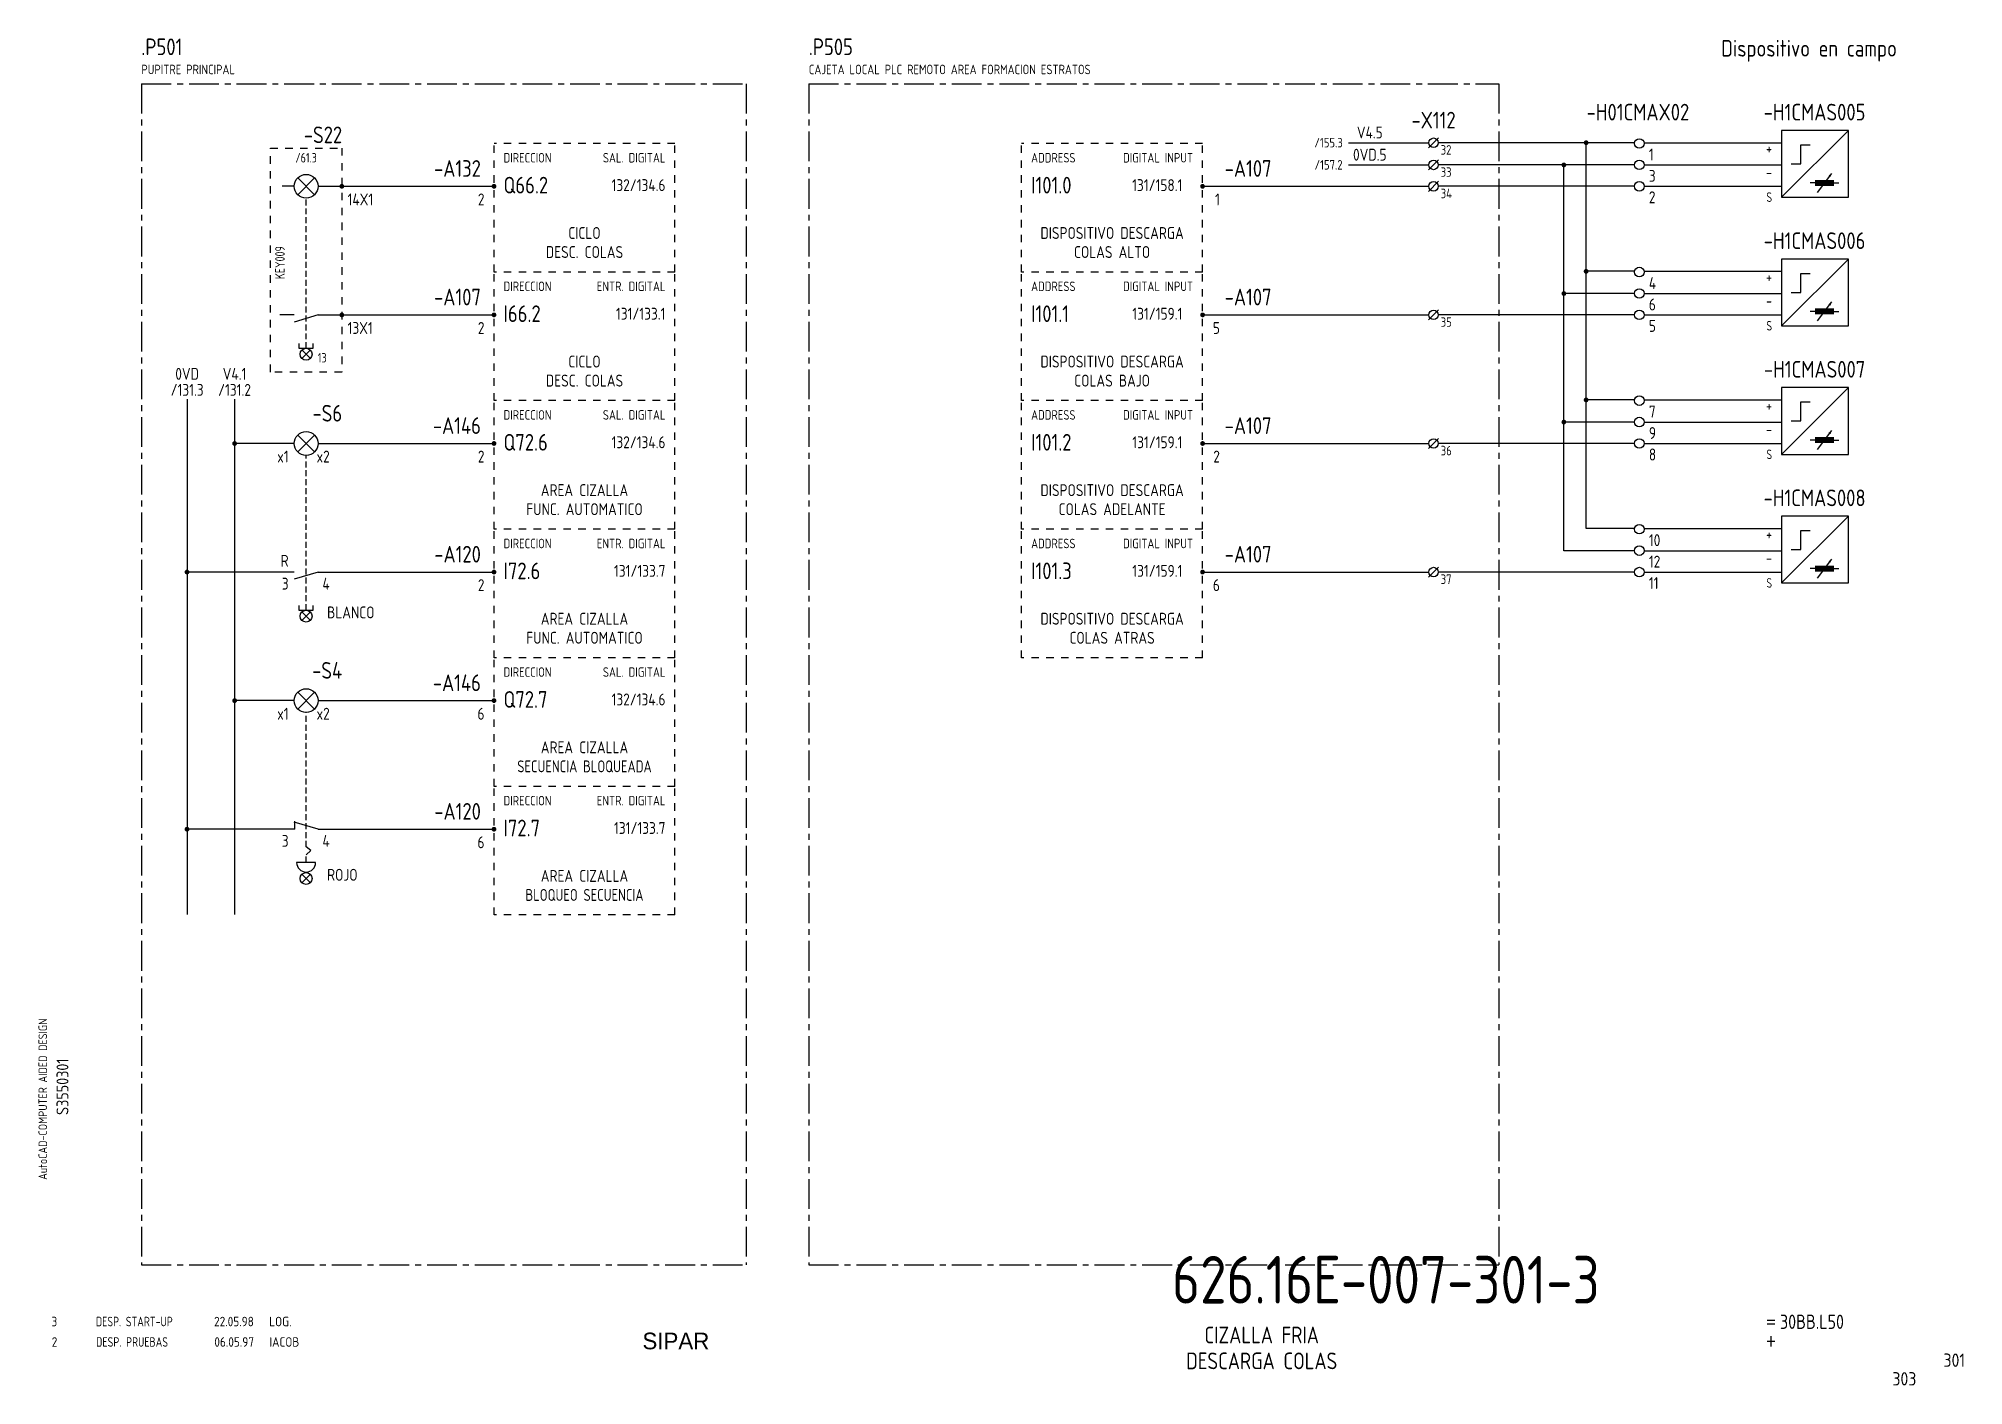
# Model space of a CAD drawing. Extents: x 10 to 414, y 6 to 288.
import ezdxf
from ezdxf.enums import TextEntityAlignment as Align

# ---------------------------------------------------------------- set-up
doc = ezdxf.new("R2010")
doc.units = 0
doc.header["$LTSCALE"] = 5
doc.header["$MEASUREMENT"] = 0
for name, pattern in [('CENTER', [2, 1.25, -0.25, 0.25, -0.25]), ('HIDDEN', [0.375, 0.25, -0.125]), ('HIDDEN1', [0.625, 0.3125, -0.3125])]:
    doc.linetypes.add(name, pattern=pattern)
doc.layers.get('0').update_dxf_attribs({"linetype": 'CONTINUOUS'})
doc.layers.add('3', color=3, linetype='CONTINUOUS')
doc.layers.add('CART', color=7, linetype='CONTINUOUS')
doc.styles.add('DIN', font='DIN.shx', dxfattribs={"width": 0.85})
doc.styles.add('N', font='ROMANS', dxfattribs={"width": 0.85, "height": 3})
doc.styles.add('SIMPLEX', font='SIMPLEX', dxfattribs={"width": 0.85})
doc.styles.add('X', font='UNIV.SHX', dxfattribs={"height": 3.5})

# ---------------------------------------------------------------- blocks, each defined once
blk = doc.blocks.new('B5-3')
at = {"linetype": 'Continuous', "const_width": 0.5}
blk.add_lwpolyline([(-0.25, 0, 1), (0.25, 0, 1)], format="xyb", close=True, dxfattribs=at)
blk = doc.blocks.new('NORMALE')
at = {"linetype": 'Continuous'}
blk.add_line((-1.06, -1.06), (1.06, 1.06), dxfattribs=at)
at = {"color": 7}
blk.add_circle((0, 0), 1, dxfattribs=at)
at = {"color": 7, "style": 'SIMPLEX', "flags": 9}
for tag, p in [('QUADRO', (-7.5, 4)), ('SEZIONE', (-7.5, 2.5)), ('NUMO', (-7.5, 1)), ('NUMM', (-7.5, -0.5)), ('NOTEM', (-7.5, -2)), ('NOTEV', (-7.5, -3.5)), ('UTENZA', (-7.5, -5)), ('RIP', (-7.5, -6.5)), ('RAGGIO', (-7.5, -8))]:
    blk.add_attdef(tag, p, '', height=1, dxfattribs=at)
at = {"color": 3, "style": 'SIMPLEX', "flags": 8}
for tag, p in [('NUMI', (1.5, 0.5)), ('MORSETTIERA', (1.5, -2.5))]:
    blk.add_attdef(tag, p, '', height=2, dxfattribs=at)
blk = doc.blocks.new('REV2')
at = {"color": 3, "style": 'DIN'}
for s, width, p in [('2', 0.9, (12.45, 13.79)), ('DESP. PRUEBAS', 0.8, (21.76, 13.79)), ('06.05.97', 0.9, (46.59, 13.79)), ('IACOB', 0.9, (58.16, 13.79))]:
    blk.add_text(s, height=2, dxfattribs=dict(at, width=width)).set_placement(p)
blk = doc.blocks.new('DESP')
at = {"color": 3, "style": 'DIN'}
for s, width, p in [('3', 0.9, (7.45, 13.02)), ('DESP. START-UP', 0.8, (16.76, 13.02)), ('22.05.98', 0.9, (41.59, 13.02)), ('LOG.', 0.9, (53.16, 13.02))]:
    blk.add_text(s, height=2, dxfattribs=dict(at, width=width)).set_placement(p)

msp = doc.modelspace()

# ---------------------------------------------------------------- linework, layer by layer
at = {"color": 3, "linetype": 'CENTER'}
for p, q in [((31.27, 279), (158.24, 279)), ((31.27, 279), (31.27, 31)), ((158.24, 279), (158.24, 31)), ((171.42, 279), (171.42, 31)), ((171.42, 279), (316.27, 279)), ((316.27, 279), (316.27, 31)), ((31.27, 31), (158.24, 31)), ((171.42, 31), (316.27, 31))]:
    msp.add_line(p, q, dxfattribs=at)
for p, q in [((375.68, 255.18), (389.68, 269.18)), ((375.68, 269.18), (375.68, 255.18)), ((389.68, 269.18), (375.68, 269.18)), ((389.68, 255.18), (389.68, 269.18)), ((379.68, 262.18), (379.68, 266.18)), ((379.68, 266.18), (381.68, 266.18)), ((377.68, 262.18), (379.68, 262.18)), ((383.18, 256.18), (386.18, 260.18)), ((63.36, 257.46), (60.86, 257.46)), ((68.36, 257.46), (73.36, 257.46)), ((73.36, 257.46), (105.31, 257.46)), ((375.68, 255.18), (389.68, 255.18)), ((382.68, 258.18), (381.68, 258.18)), ((386.68, 258.18), (387.68, 258.18)), ((375.68, 228.18), (389.68, 242.18)), ((375.68, 242.18), (375.68, 228.18)), ((389.68, 242.18), (375.68, 242.18)), ((379.68, 235.18), (379.68, 239.18)), ((379.68, 239.18), (381.68, 239.18)), ((389.68, 228.18), (389.68, 242.18)), ((377.68, 235.18), (379.68, 235.18)), ((63.36, 230.46), (60.36, 230.46)), ((68.36, 230.46), (63.36, 228.96)), ((68.36, 230.46), (73.36, 230.46)), ((73.36, 230.46), (105.31, 230.46)), ((382.68, 231.18), (381.68, 231.18)), ((383.18, 229.18), (386.18, 233.18)), ((386.68, 231.18), (387.68, 231.18)), ((375.68, 228.18), (389.68, 228.18)), ((64.36, 224.46), (64.36, 223.46)), ((64.36, 223.46), (67.36, 223.46)), ((67.36, 223.46), (67.36, 224.46)), ((375.68, 215.18), (375.68, 201.18)), ((375.68, 201.18), (389.68, 215.18)), ((389.68, 215.18), (375.68, 215.18)), ((389.68, 201.18), (389.68, 215.18)), ((379.68, 208.18), (379.68, 212.18)), ((379.68, 212.18), (381.68, 212.18)), ((377.68, 208.18), (379.68, 208.18)), ((383.18, 202.18), (386.18, 206.18)), ((63.36, 203.46), (50.85, 203.46)), ((68.36, 203.46), (73.36, 203.46)), ((73.36, 203.46), (105.31, 203.46)), ((382.68, 204.18), (381.68, 204.18)), ((386.68, 204.18), (387.68, 204.18)), ((375.68, 201.18), (389.68, 201.18)), ((375.68, 174.18), (389.68, 188.18)), ((375.68, 188.18), (375.68, 174.18)), ((389.68, 188.18), (375.68, 188.18)), ((389.68, 174.18), (389.68, 188.18)), ((379.68, 181.18), (379.68, 185.18)), ((379.68, 185.18), (381.68, 185.18)), ((377.68, 181.18), (379.68, 181.18)), ((383.18, 175.18), (386.18, 179.18)), ((63.36, 176.46), (40.85, 176.46)), ((68.36, 176.46), (63.36, 174.96)), ((68.36, 176.46), (73.36, 176.46)), ((73.36, 176.46), (105.31, 176.46)), ((375.68, 174.18), (389.68, 174.18)), ((382.68, 177.18), (381.68, 177.18)), ((386.68, 177.18), (387.68, 177.18)), ((64.36, 169.46), (64.36, 168.46)), ((64.36, 168.46), (67.36, 168.46)), ((67.36, 168.46), (67.36, 169.46)), ((63.36, 149.46), (50.85, 149.46)), ((68.36, 149.46), (73.36, 149.46)), ((73.36, 149.46), (105.31, 149.46)), ((63.46, 122.46), (40.85, 122.46)), ((62.73, 122.46), (60.36, 122.46)), ((68.36, 122.47), (63.36, 123.97)), ((68.36, 122.46), (73.36, 122.46)), ((68.36, 122.46), (73.36, 122.46)), ((73.36, 122.46), (105.31, 122.46)), ((66.86, 117.96), (65.86, 118.74)), ((65.86, 117.05), (66.86, 117.96))]:
    msp.add_line(p, q)
at = {"linetype": 'HIDDEN1'}
for p, q in [((58.36, 218.46), (58.36, 265.46)), ((58.36, 265.46), (73.36, 265.46)), ((73.36, 265.46), (73.36, 218.46)), ((143.31, 266.46), (105.31, 266.46)), ((105.31, 239.46), (105.31, 266.46)), ((143.31, 239.46), (143.31, 266.46)), ((254.09, 266.46), (216.09, 266.46)), ((216.09, 239.46), (216.09, 266.46)), ((254.09, 239.46), (254.09, 266.46)), ((105.31, 212.46), (105.31, 239.46)), ((143.31, 239.46), (105.31, 239.46)), ((143.31, 212.46), (143.31, 239.46)), ((254.09, 239.46), (216.09, 239.46)), ((254.09, 239.46), (216.09, 239.46)), ((216.09, 212.46), (216.09, 239.46)), ((254.09, 212.46), (254.09, 239.46)), ((73.36, 218.46), (58.36, 218.46)), ((143.31, 212.46), (105.31, 212.46)), ((143.31, 212.46), (105.31, 212.46)), ((105.31, 185.46), (105.31, 212.46)), ((143.31, 185.46), (143.31, 212.46)), ((254.09, 212.46), (216.09, 212.46)), ((254.09, 212.46), (216.09, 212.46)), ((216.09, 185.46), (216.09, 212.46)), ((254.09, 185.46), (254.09, 212.46)), ((105.31, 158.46), (105.31, 185.46)), ((143.31, 185.46), (105.31, 185.46)), ((143.31, 185.46), (105.31, 185.46)), ((143.31, 158.46), (143.31, 185.46)), ((254.09, 185.46), (216.09, 185.46)), ((254.09, 185.46), (216.09, 185.46)), ((216.09, 158.46), (216.09, 185.46)), ((254.09, 158.46), (254.09, 185.46)), ((143.31, 158.46), (105.31, 158.46)), ((105.31, 131.46), (105.31, 158.46)), ((143.31, 131.46), (143.31, 158.46)), ((254.09, 158.46), (216.09, 158.46)), ((143.31, 131.46), (105.31, 131.46)), ((143.31, 131.46), (105.31, 131.46)), ((105.31, 104.46), (105.31, 131.46)), ((143.31, 104.46), (143.31, 131.46)), ((143.31, 104.46), (105.31, 104.46))]:
    msp.add_line(p, q, dxfattribs=at)
at = {"linetype": 'Continuous'}
for p, q in [((284.7, 266.61), (301.59, 266.61)), ((344.8, 266.61), (303.59, 266.61)), ((334.62, 185.61), (334.62, 266.61)), ((346.8, 266.61), (375.68, 266.61)), ((67.63, 255.69), (64.1, 259.23)), ((64.1, 255.69), (67.63, 259.23)), ((284.7, 261.95), (301.59, 261.95)), ((344.8, 261.95), (303.59, 261.95)), ((329.95, 180.95), (329.95, 261.95)), ((346.8, 261.95), (375.68, 261.95)), ((254.09, 257.46), (301.59, 257.46)), ((344.8, 257.46), (303.59, 257.46)), ((346.8, 257.46), (375.68, 257.46)), ((344.8, 239.61), (334.62, 239.61)), ((346.8, 239.61), (375.68, 239.61)), ((344.8, 234.95), (329.95, 234.95)), ((346.8, 234.95), (375.68, 234.95)), ((254.09, 230.46), (301.59, 230.46)), ((344.8, 230.46), (303.59, 230.46)), ((346.8, 230.46), (375.68, 230.46)), ((64.98, 221.32), (66.75, 223.09)), ((66.75, 221.32), (64.98, 223.09)), ((40.85, 212.79), (40.85, 104.52)), ((50.85, 212.79), (50.85, 104.52)), ((344.8, 212.61), (334.62, 212.61)), ((346.8, 212.61), (375.68, 212.61)), ((344.8, 207.95), (329.95, 207.95)), ((346.8, 207.95), (375.68, 207.95)), ((64.1, 201.69), (67.63, 205.23)), ((67.63, 201.69), (64.1, 205.23)), ((254.09, 203.46), (301.59, 203.46)), ((344.8, 203.46), (303.59, 203.46)), ((346.8, 203.46), (375.68, 203.46)), ((344.8, 185.61), (334.62, 185.61)), ((346.8, 185.61), (375.68, 185.61)), ((344.8, 180.95), (329.95, 180.95)), ((346.8, 180.95), (375.68, 180.95)), ((254.09, 176.46), (301.59, 176.46)), ((344.8, 176.46), (303.59, 176.46)), ((346.8, 176.46), (375.68, 176.46)), ((64.98, 166.32), (66.75, 168.09)), ((66.75, 166.32), (64.98, 168.09)), ((67.63, 147.69), (64.1, 151.23)), ((64.1, 147.69), (67.63, 151.23)), ((63.46, 122.46), (63.46, 124.14)), ((67.86, 115.46), (63.86, 115.46)), ((66.75, 111.23), (64.98, 113)), ((64.98, 111.23), (66.75, 113))]:
    msp.add_line(p, q, dxfattribs=at)
at = {"linetype": 'HIDDEN'}
for p, q in [((65.86, 223.46), (65.86, 254.96)), ((65.86, 168.45), (65.86, 200.96)), ((65.86, 118.74), (65.86, 146.96)), ((65.86, 115.46), (65.86, 117.05)), ((65.86, 115.46), (65.86, 117.05))]:
    msp.add_line(p, q, dxfattribs=at)
at = {"const_width": 1.25}
for points in [[(382.68, 258.18), (386.68, 258.18)], [(382.68, 231.18), (386.68, 231.18)], [(382.68, 204.18), (386.68, 204.18)], [(382.68, 177.18), (386.68, 177.18)]]:
    msp.add_lwpolyline(points, dxfattribs=at)
for points in [[(386.18, 260.18, 0, 0.525, 0), (385.73, 259.58, 0.525, 0.525, 0)], [(386.18, 233.18, 0, 0.525, 0), (385.73, 232.58, 0.525, 0.525, 0)], [(386.18, 206.18, 0, 0.525, 0), (385.73, 205.58, 0.525, 0.525, 0)], [(386.18, 179.18, 0, 0.525, 0), (385.73, 178.58, 0.525, 0.525, 0)]]:
    msp.add_lwpolyline(points, format="xyseb")
at = {"color": 7}
for centre in [(345.8, 266.46), (345.8, 261.96), (345.8, 257.46), (345.8, 239.46), (345.8, 234.96), (345.8, 230.46), (345.8, 212.46), (345.8, 207.96), (345.8, 203.46), (345.8, 185.46), (345.8, 180.96), (345.8, 176.46)]:
    msp.add_circle(centre, 1, dxfattribs=at)
for centre in [(65.86, 257.46), (65.86, 203.46), (65.86, 149.46)]:
    msp.add_circle(centre, 2.5)
at = {"linetype": 'Continuous'}
for centre in [(65.86, 222.2), (65.86, 167.2), (65.86, 112.11)]:
    msp.add_circle(centre, 1.25, dxfattribs=at)
msp.add_arc((65.86, 115.46), 2, 180, 0)

# ---------------------------------------------------------------- block references
ref = msp.add_blockref('NORMALE', (302.59, 266.61), dxfattribs=at)
ref.add_attrib('MORSETTIERA', '32', (304.09, 264.11), dxfattribs={"color": 7, "height": 2, "style": 'DIN', "width": 0.85, "flags": 8})
at = {"rotation": 180}
for p in [(334.62, 266.61), (329.95, 261.95), (334.62, 239.61), (329.95, 234.95), (334.62, 212.61), (329.95, 207.95)]:
    msp.add_blockref('B5-3', p, dxfattribs=at)
at = {"linetype": 'Continuous'}
ref = msp.add_blockref('NORMALE', (302.59, 261.95), dxfattribs=at)
ref.add_attrib('MORSETTIERA', '33', (304.09, 259.45), dxfattribs={"color": 7, "height": 2, "style": 'DIN', "width": 0.85, "flags": 8})
for p in [(73.36, 257.46), (105.31, 257.46), (73.36, 230.46), (105.31, 230.46), (50.85, 203.46), (105.31, 203.46), (40.85, 176.46), (105.31, 176.46), (50.85, 149.46), (105.31, 149.46), (40.85, 122.46), (105.31, 122.46)]:
    msp.add_blockref('B5-3', p)
at = {"xscale": -1}
for p in [(254.09, 257.46), (254.09, 230.46), (254.09, 203.46), (254.09, 176.46)]:
    msp.add_blockref('B5-3', p, dxfattribs=at)
at = {"linetype": 'Continuous'}
ref = msp.add_blockref('NORMALE', (302.59, 257.46), dxfattribs=at)
ref.add_attrib('MORSETTIERA', '34', (304.09, 254.96), dxfattribs={"color": 7, "height": 2, "style": 'DIN', "width": 0.85, "flags": 8})
ref = msp.add_blockref('NORMALE', (302.59, 230.46), dxfattribs=at)
ref.add_attrib('MORSETTIERA', '35', (304.09, 227.96), dxfattribs={"color": 7, "height": 2, "style": 'DIN', "width": 0.85, "flags": 8})
ref = msp.add_blockref('NORMALE', (302.59, 203.46), dxfattribs=at)
ref.add_attrib('MORSETTIERA', '36', (304.09, 200.96), dxfattribs={"color": 7, "height": 2, "style": 'DIN', "width": 0.85, "flags": 8})
ref = msp.add_blockref('NORMALE', (302.59, 176.46), dxfattribs=at)
ref.add_attrib('MORSETTIERA', '37', (304.09, 173.96), dxfattribs={"color": 7, "height": 2, "style": 'DIN', "width": 0.85, "flags": 8})
for name, p in [('DESP', (4.95, 5.06)), ('REV2', (0, 0))]:
    msp.add_blockref(name, p, dxfattribs=at)

# ---------------------------------------------------------------- texts
at = {"color": 3, "style": 'DIN', "width": 0.85}
for s, p in [('.P501', (31.27, 285)), ('.P505', (171.42, 285)), ('Q66.2', (107.31, 255.96)), ('I101.0', (218.09, 255.96)), ('I66.2', (107.31, 228.96)), ('I101.1', (218.09, 228.96)), ('Q72.6', (107.31, 201.96)), ('I101.2', (218.09, 201.96)), ('I72.6', (107.31, 174.96)), ('I101.3', (218.09, 174.96)), ('Q72.7', (107.31, 147.96)), ('I72.7', (107.31, 120.96))]:
    msp.add_text(s, height=3.5, dxfattribs=at).set_placement(p)
at = {"color": 2, "style": 'DIN', "width": 0.85}
msp.add_text('Dispositivo en campo', height=3.5, dxfattribs=at).set_placement((381.43, 284.7), align=Align.CENTER)
at = {"style": 'DIN', "width": 0.85}
for s, height, p in [('PUPITRE PRINCIPAL', 2, (31.27, 281)), ('CAJETA LOCAL PLC REMOTO AREA FORMACION ESTRATOS', 2, (171.42, 281)), ('1', 2.5, (347.8, 262.9)), ('3', 2.5, (347.8, 258.4)), ('14X1', 2.5, (74.57, 253.46)), ('2', 2.5, (347.8, 253.9)), ('4', 2.5, (347.8, 235.9)), ('6', 2.5, (347.8, 231.4)), ('13X1', 2.5, (74.57, 226.46)), ('5', 2.5, (347.8, 226.9)), ('7', 2.5, (347.8, 208.9)), ('9', 2.5, (347.8, 204.4)), ('8', 2.5, (347.8, 199.9)), ('10', 2.5, (347.8, 181.9)), ('12', 2.5, (347.8, 177.4)), ('11', 2.5, (347.8, 172.9)), ('BLANCO', 2.5, (70.27, 166.74)), ('ROJO', 2.5, (70.27, 111.64))]:
    msp.add_text(s, height=height, dxfattribs=at).set_placement(p)
at = {"color": 3, "style": 'DIN', "width": 0.85}
for s, p in [('-X112', (302.59, 269.61)), ('-H01CMAX02', (345.5, 271.29))]:
    msp.add_text(s, height=3.5, dxfattribs=at).set_placement(p, align=Align.CENTER)
for s, p in [('-S22', (73.43, 266.52)), ('-A132', (102.56, 259.46)), ('-A107', (268.57, 259.46)), ('-A107', (102.56, 232.46)), ('-A107', (268.57, 232.46)), ('-S6', (73.43, 208.06)), ('-A146', (102.56, 205.46)), ('-A107', (268.57, 205.46)), ('-A120', (102.56, 178.46)), ('-A107', (268.57, 178.46)), ('-S4', (73.43, 154.06)), ('-A146', (102.56, 151.46)), ('-A120', (102.56, 124.46))]:
    msp.add_text(s, height=3.5, dxfattribs=at).set_placement(p, align=Align.RIGHT)
at = {"style": 'DIN'}
for s, height, width, p in [('/155.3', 2, 0.85, (280.54, 265.63)), ('V4.5', 2.5, 0.85, (289.2, 267.52)), ('/157.2', 2, 0.85, (280.54, 260.97)), ('0VD.5', 2.5, 0.85, (289.2, 262.85)), ('CICLO', 2.5, 0.85, (124.31, 246.41)), ('DISPOSITIVO DESCARGA', 2.5, 0.85, (235.09, 246.41)), ('DESC. COLAS', 2.5, 0.85, (124.31, 242.41)), ('COLAS ALTO', 2.5, 0.85, (235.09, 242.41)), ('0VD', 2.5, 0.85, (40.87, 216.83)), ('V4.1', 2.5, 0.85, (50.83, 216.83)), ('CICLO', 2.5, 0.85, (124.31, 219.41)), ('DISPOSITIVO DESCARGA', 2.5, 0.85, (235.09, 219.41)), ('/131.3', 2.5, 0.85, (40.87, 213.46)), ('/131.2', 2.5, 0.85, (50.83, 213.46)), ('DESC. COLAS', 2.5, 0.85, (124.31, 215.41)), ('COLAS BAJO', 2.5, 0.85, (235.09, 215.41)), ('AREA CIZALLA', 2.5, 0.85, (124.31, 192.41)), ('DISPOSITIVO DESCARGA', 2.5, 0.85, (235.09, 192.41)), ('FUNC. AUTOMATICO', 2.5, 0.85, (124.31, 188.41)), ('COLAS ADELANTE', 2.5, 0.85, (235.09, 188.41)), ('AREA CIZALLA', 2.5, 0.85, (124.31, 165.41)), ('DISPOSITIVO DESCARGA', 2.5, 0.85, (235.09, 165.41)), ('FUNC. AUTOMATICO', 2.5, 0.85, (124.31, 161.41)), ('COLAS ATRAS', 2.5, 0.85, (235.09, 161.41)), ('AREA CIZALLA', 2.5, 0.85, (124.31, 138.41)), ('SECUENCIA BLOQUEADA', 2.5, 0.8, (124.31, 134.41)), ('AREA CIZALLA', 2.5, 0.85, (124.31, 111.41)), ('BLOQUEO SECUENCIA', 2.5, 0.8, (124.31, 107.41))]:
    msp.add_text(s, height=height, dxfattribs=dict(at, width=width)).set_placement(p, align=Align.CENTER)
at = {"color": 1, "style": 'DIN', "width": 0.8}
msp.add_text('/61.3', height=2, dxfattribs=at).set_placement((65.86, 262.46), align=Align.CENTER)
at = {"color": 1, "style": 'DIN', "width": 0.85}
for s, p in [('DIRECCION', (107.31, 262.46)), ('ADDRESS', (218.09, 262.46)), ('DIRECCION', (107.31, 235.46)), ('ADDRESS', (218.09, 235.46)), ('DIRECCION', (107.31, 208.46)), ('ADDRESS', (218.09, 208.46)), ('DIRECCION', (107.31, 181.46)), ('ADDRESS', (218.09, 181.46)), ('DIRECCION', (107.31, 154.46)), ('DIRECCION', (107.31, 127.46))]:
    msp.add_text(s, height=2, dxfattribs=at).set_placement(p)
at = {"color": 1, "linetype": 'Continuous', "style": 'DIN', "width": 0.85}
for p in [(141.31, 262.46), (141.31, 208.46), (141.31, 154.46)]:
    msp.add_text('SAL. DIGITAL', height=2, dxfattribs=at).set_placement(p, align=Align.RIGHT)
at = {"color": 1, "style": 'DIN'}
for s, height, width, p in [('DIGITAL INPUT', 2, 0.85, (252.09, 262.46)), ('+', 2.5, 0.8, (373.68, 264.18)), ('-', 2.5, 0.8, (373.68, 259.18)), ('S', 2, 0.8, (373.68, 254.18)), ('+', 2.5, 0.8, (373.68, 237.18)), ('ENTR. DIGITAL', 2, 0.85, (141.31, 235.46)), ('DIGITAL INPUT', 2, 0.85, (252.09, 235.46)), ('-', 2.5, 0.8, (373.68, 232.18)), ('S', 2, 0.8, (373.68, 227.18)), ('13', 2, 0.8, (70.16, 220.46)), ('DIGITAL INPUT', 2, 0.85, (252.09, 208.46)), ('+', 2.5, 0.8, (373.68, 210.18)), ('-', 2.5, 0.8, (373.68, 205.18)), ('S', 2, 0.8, (373.68, 200.18)), ('ENTR. DIGITAL', 2, 0.85, (141.31, 181.46)), ('DIGITAL INPUT', 2, 0.85, (252.09, 181.46)), ('+', 2.5, 0.8, (373.68, 183.18)), ('-', 2.5, 0.8, (373.68, 178.18)), ('S', 2, 0.8, (373.68, 173.18)), ('ENTR. DIGITAL', 2, 0.85, (141.31, 127.46))]:
    msp.add_text(s, height=height, dxfattribs=dict(at, width=width)).set_placement(p, align=Align.RIGHT)
at = {"style": 'DIN', "width": 0.85}
for s, p in [('132/134.6', (141.31, 256.46)), ('131/158.1', (249.85, 256.46)), ('2', (103.31, 253.46)), ('1', (257.73, 253.46)), ('131/133.1', (141.31, 229.46)), ('131/159.1', (249.85, 229.46)), ('2', (103.31, 226.46)), ('5', (257.73, 226.46)), ('132/134.6', (141.31, 202.46)), ('131/159.1', (249.85, 202.46)), ('x1', (62.18, 199.46)), ('x2', (70.81, 199.46)), ('2', (103.31, 199.46)), ('2', (257.73, 199.46)), ('R', (62.18, 177.58)), ('131/133.7', (141.31, 175.46)), ('131/159.1', (249.85, 175.46)), ('3', (62.18, 172.77)), ('4', (70.81, 172.77)), ('2', (103.31, 172.46)), ('6', (257.73, 172.46)), ('132/134.6', (141.31, 148.46)), ('x1', (62.18, 145.46)), ('x2', (70.81, 145.46)), ('6', (103.31, 145.46)), ('3', (62.18, 118.77)), ('4', (70.81, 118.77)), ('131/133.7', (141.31, 121.46)), ('6', (103.31, 118.46))]:
    msp.add_text(s, height=2.5, dxfattribs=at).set_placement(p, align=Align.RIGHT)
at = {"color": 1, "style": 'DIN', "width": 0.8}
msp.add_text('KEY009', height=2, rotation=90, dxfattribs=at).set_placement((61.36, 237.96))
at = {"color": 2, "insert": (247.69, 32.86), "char_height": 10, "width": 111.0411, "attachment_point": 1, "style": 'DIN'}
msp.add_mtext('626.16E-007-301-3', dxfattribs=at)
at = {"layer": '3', "style": 'DIN', "width": 0.85}
for s, p in [('-H1CMAS005', (382.59, 271.29)), ('-H1CMAS006', (382.59, 244.29)), ('-H1CMAS007', (382.59, 217.29)), ('-H1CMAS008', (382.59, 190.29))]:
    msp.add_text(s, height=3.5, dxfattribs=at).set_placement(p, align=Align.CENTER)
at = {"layer": '3', "color": 2, "style": 'DIN', "width": 0.85}
for s, p in [('CIZALLA FRIA', (266.5, 14.51)), ('DESCARGA COLAS', (266.5, 9.07))]:
    msp.add_text(s, height=3.5, dxfattribs=at).set_placement(p, align=Align.CENTER)
at = {"layer": 'CART', "color": 1, "style": 'DIN', "width": 0.9}
msp.add_text('AutoCAD-COMPUTER AIDED DESIGN', height=1.8, rotation=90, dxfattribs=at).set_placement((11.47, 48.84))
at = {"layer": 'CART', "color": 3, "style": 'N', "width": 0.85}
for s, p in [('=', (372.24, 17.91)), ('+', (372.24, 13.87))]:
    msp.add_text(s, height=2.5, dxfattribs=at).set_placement(p)
at = {"layer": 'CART', "color": 3, "style": 'DIN', "width": 0.9, "flags": 1}
msp.add_attdef('S3550301', text='', height=2.5, rotation=90, dxfattribs=at).set_placement((15.95, 68.38), align=Align.CENTER)
at = {"layer": 'CART', "color": 3, "style": 'DIN', "width": 0.85}
msp.add_attdef('30BB.L50', text='', height=3, dxfattribs=at).set_placement((375.33, 16.63), align=Align.BOTTOM_LEFT)
at = {"layer": 'CART', "color": 6, "style": 'X', "flags": 1}
msp.add_attdef('SIPAR', text='', height=3.5, dxfattribs=at).set_placement((143.5, 15), align=Align.MIDDLE)
at = {"layer": 'CART', "color": 2, "style": 'DIN', "width": 0.9, "flags": 1}
msp.add_attdef('301', text='', height=2.8, dxfattribs=at).set_placement((414.2, 9.56), align=Align.RIGHT)
at = {"layer": 'CART', "color": 7, "style": 'DIN', "width": 0.9, "flags": 1}
msp.add_attdef('303', (398.93, 5.65), '', height=2.8, dxfattribs=at)

doc.saveas('drawing.dxf')
